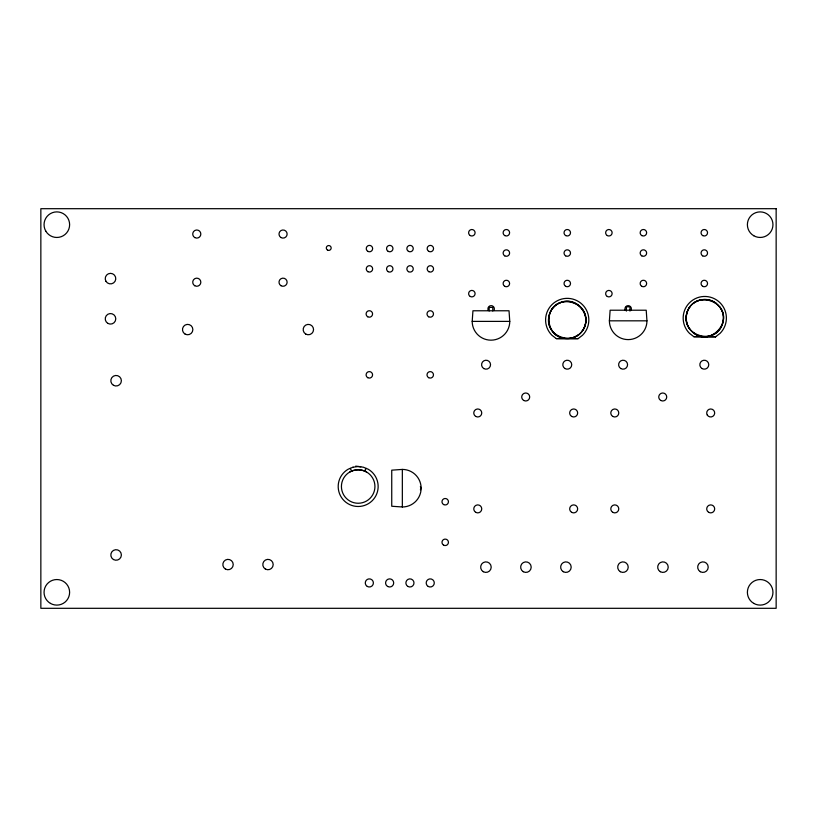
<?xml version="1.0" encoding="UTF-8"?>
<svg xmlns="http://www.w3.org/2000/svg" width="817" height="817" viewBox="0 0 817 817"><rect width="100%" height="100%" fill="white"/><g stroke="black" fill="none" stroke-linecap="round" stroke-linejoin="round"><path stroke-width="1.23" d="M472.195 321.387L472.941 310.777L509.022 310.777L509.767 321.387A18.781 18.781 0 0 1 490.986 340.168A18.781 18.781 0 0 1 472.195 321.387L509.767 321.387M609.39 320.826L610.125 310.215L646.216 310.215L646.952 320.826A18.781 18.781 0 0 1 628.171 339.606A18.781 18.781 0 0 1 609.39 320.826L646.952 320.826M582 331.314C593.806 317.282 576.69 294.978 560.084 302.75C542.845 309 546.512 336.87 564.782 338.442M689.997 306.722C685.014 313.289 685.014 322.858 689.997 329.414M364.525 471.154L366.169 468.376M715.59 336.798L720.063 333.356A21.62 21.62 0 0 0 720.063 302.78A21.62 21.62 0 0 0 689.497 302.78A21.62 21.62 0 0 0 689.497 333.356L693.858 336.706L715.59 336.798L693.858 336.706M578.559 334.756L574.351 337.186L569.643 338.442M693.439 303.291C699.995 298.307 709.564 298.307 716.131 303.291M349.799 471.991A16.759 16.759 0 0 1 374.932 486.503A16.759 16.759 0 0 1 349.799 501.015A16.759 16.759 0 0 1 349.799 471.991C354.956 469.132 361.39 469.132 366.547 471.991M402.342 469.418L391.741 470.163L391.741 506.244L402.342 506.979A18.781 18.781 0 0 0 421.133 488.198A18.781 18.781 0 0 0 402.342 469.418L402.342 506.979M556.295 338.606L578.028 338.687L582.501 335.256A21.62 21.62 0 0 0 582.501 304.68A21.62 21.62 0 0 0 551.924 304.68A21.62 21.62 0 0 0 551.924 335.256L556.295 338.606L578.13 338.606M355.701 466.119L360.746 466.783M693.439 332.856A18.638 18.638 0 0 0 723.259 320.509A18.638 18.638 0 0 0 697.647 300.85A18.638 18.638 0 0 0 693.439 332.856C709.503 346.367 733.084 322.797 719.563 306.722M350.176 468.376L351.81 471.154M629.978 311.083L629.978 306.835L626.384 306.835L626.384 311.083M492.784 310.991L492.784 307.396L489.189 307.396L489.189 310.991M488.331 310.501A3.248 3.248 0 0 1 491.14 305.629A3.248 3.248 0 0 1 493.948 310.501M625.362 310.501A3.248 3.248 0 0 1 628.171 305.629A3.248 3.248 0 0 1 630.979 310.501M420.377 486.575A3.248 3.248 0 0 1 420.377 489.822M549.494 314.208C541.906 337.135 577.599 348.736 584.941 325.728C592.519 302.79 556.837 291.199 549.494 314.208M687.056 312.308C679.468 335.246 715.161 346.837 722.504 323.828C730.092 300.901 694.399 289.3 687.056 312.308M353.005 467.201L348.185 469.203A19.986 19.986 0 0 0 342.864 499.35A19.986 19.986 0 0 0 373.481 499.35A19.986 19.986 0 0 0 368.161 469.203L363.34 467.201L358.173 466.527L353.005 467.201M776.15 208.692L40.85 208.692L40.85 608.308L776.15 608.308L776.15 208.692M612.781 416.435A3.993 3.993 0 0 0 618.775 412.973A3.993 3.993 0 0 0 612.781 409.511A3.993 3.993 0 0 0 612.781 416.435M105.934 281.262A5.28 5.28 0 0 0 115.074 281.262A5.28 5.28 0 0 0 110.499 273.348A5.28 5.28 0 0 0 105.934 281.262M707.236 414.975A3.993 3.993 0 0 0 714.15 414.975A3.993 3.993 0 0 0 710.688 408.98A3.993 3.993 0 0 0 707.236 414.975M107.864 323.389A5.28 5.28 0 0 0 115.779 318.824A5.28 5.28 0 0 0 107.864 314.259A5.28 5.28 0 0 0 107.864 323.389M620.317 571.706A5.28 5.28 0 0 0 628.222 567.141A5.28 5.28 0 0 0 620.317 562.576A5.28 5.28 0 0 0 620.317 571.706M660.31 571.706A5.28 5.28 0 0 0 668.224 567.141A5.28 5.28 0 0 0 660.31 562.576A5.28 5.28 0 0 0 660.31 571.706M700.302 571.706A5.28 5.28 0 0 0 708.216 567.141A5.28 5.28 0 0 0 700.302 562.576A5.28 5.28 0 0 0 700.302 571.706M523.278 571.706A5.28 5.28 0 0 0 531.193 567.141A5.28 5.28 0 0 0 523.278 562.576A5.28 5.28 0 0 0 523.278 571.706M563.27 571.706A5.28 5.28 0 0 0 571.185 567.141A5.28 5.28 0 0 0 563.27 562.576A5.28 5.28 0 0 0 563.27 571.706M367.854 251.36A3.197 3.197 0 0 0 372.654 248.593A3.197 3.197 0 0 0 367.854 245.815A3.197 3.197 0 0 0 367.854 251.36M428.762 251.36A3.197 3.197 0 0 0 433.551 248.593A3.197 3.197 0 0 0 428.762 245.815A3.197 3.197 0 0 0 428.762 251.36M367.854 271.652A3.197 3.197 0 0 0 372.654 268.885A3.197 3.197 0 0 0 367.854 266.117A3.197 3.197 0 0 0 367.854 271.652M388.157 251.36A3.197 3.197 0 0 0 392.957 248.593A3.197 3.197 0 0 0 388.157 245.815A3.197 3.197 0 0 0 388.157 251.36M408.459 271.652A3.197 3.197 0 0 0 413.259 268.885A3.197 3.197 0 0 0 408.459 266.117A3.197 3.197 0 0 0 408.459 271.652M388.157 271.652A3.197 3.197 0 0 0 392.957 268.885A3.197 3.197 0 0 0 388.157 266.117A3.197 3.197 0 0 0 388.157 271.652M428.762 271.652A3.197 3.197 0 0 0 433.551 268.885A3.197 3.197 0 0 0 428.762 266.117A3.197 3.197 0 0 0 428.762 271.652M408.459 251.36A3.197 3.197 0 0 0 413.259 248.593A3.197 3.197 0 0 0 408.459 245.815A3.197 3.197 0 0 0 408.459 251.36M708.696 512.341A3.993 3.993 0 0 0 714.691 508.889A3.993 3.993 0 0 0 708.696 505.427A3.993 3.993 0 0 0 708.696 512.341M660.739 400.453A3.993 3.993 0 0 0 666.733 396.991A3.993 3.993 0 0 0 660.739 393.528A3.993 3.993 0 0 0 660.739 400.453M612.781 512.341A3.993 3.993 0 0 0 618.775 508.889A3.993 3.993 0 0 0 612.781 505.427A3.993 3.993 0 0 0 612.781 512.341M571.665 512.341A3.993 3.993 0 0 0 577.66 508.889A3.993 3.993 0 0 0 571.665 505.427A3.993 3.993 0 0 0 571.665 512.341M571.665 416.435A3.993 3.993 0 0 0 577.66 412.973A3.993 3.993 0 0 0 571.665 409.511A3.993 3.993 0 0 0 571.665 416.435M475.76 416.435A3.993 3.993 0 0 0 481.754 412.973A3.993 3.993 0 0 0 475.76 409.511A3.993 3.993 0 0 0 475.76 416.435M305.762 334.071A5.198 5.198 0 0 0 313.554 329.578A5.198 5.198 0 0 0 305.762 325.074A5.198 5.198 0 0 0 305.762 334.071M194.752 285.725A4.065 4.065 0 0 0 200.839 282.202A4.065 4.065 0 0 0 194.752 278.689A4.065 4.065 0 0 0 194.752 285.725M281.028 285.725A4.065 4.065 0 0 0 287.124 282.202A4.065 4.065 0 0 0 281.028 278.689A4.065 4.065 0 0 0 281.028 285.725M565.65 286.307A3.248 3.248 0 0 0 570.511 283.499A3.248 3.248 0 0 0 565.65 280.691A3.248 3.248 0 0 0 565.65 286.307M641.774 255.854A3.248 3.248 0 0 0 646.645 253.045A3.248 3.248 0 0 0 641.774 250.237A3.248 3.248 0 0 0 641.774 255.854M641.774 235.562A3.248 3.248 0 0 0 646.645 232.743A3.248 3.248 0 0 0 641.774 229.934A3.248 3.248 0 0 0 641.774 235.562M702.671 235.562A3.248 3.248 0 0 0 707.542 232.743A3.248 3.248 0 0 0 702.671 229.934A3.248 3.248 0 0 0 702.671 235.562M702.671 255.854A3.248 3.248 0 0 0 707.542 253.045A3.248 3.248 0 0 0 702.671 250.237A3.248 3.248 0 0 0 702.671 255.854M504.743 255.854A3.248 3.248 0 0 0 509.614 253.045A3.248 3.248 0 0 0 504.743 250.237A3.248 3.248 0 0 0 504.743 255.854M565.65 235.562A3.248 3.248 0 0 0 570.511 232.743A3.248 3.248 0 0 0 565.65 229.934A3.248 3.248 0 0 0 565.65 235.562M565.65 255.854A3.248 3.248 0 0 0 570.511 253.045A3.248 3.248 0 0 0 565.65 250.237A3.248 3.248 0 0 0 565.65 255.854M428.21 586.453A4.065 4.065 0 0 0 434.297 582.929A4.065 4.065 0 0 0 428.21 579.416A4.065 4.065 0 0 0 428.21 586.453M407.908 586.453A4.065 4.065 0 0 0 413.994 582.929A4.065 4.065 0 0 0 407.908 579.416A4.065 4.065 0 0 0 407.908 586.453M753.774 235.745A12.786 12.786 0 0 0 772.953 224.675A12.786 12.786 0 0 0 753.774 213.605A12.786 12.786 0 0 0 753.774 235.745M753.774 603.395A12.786 12.786 0 0 0 772.953 592.325A12.786 12.786 0 0 0 753.774 581.255A12.786 12.786 0 0 0 753.774 603.395M50.44 603.395A12.786 12.786 0 0 0 69.619 592.325A12.786 12.786 0 0 0 50.44 581.255A12.786 12.786 0 0 0 50.44 603.395M45.762 231.068A12.786 12.786 0 0 0 67.913 231.068A12.786 12.786 0 0 0 56.833 211.889A12.786 12.786 0 0 0 45.762 231.068M327.515 250.084A2.441 2.441 0 0 0 331.171 247.97A2.441 2.441 0 0 0 327.515 245.866A2.441 2.441 0 0 0 327.515 250.084M443.59 545.143A3.248 3.248 0 0 0 448.451 542.335A3.248 3.248 0 0 0 443.59 539.526A3.248 3.248 0 0 0 443.59 545.143M443.59 504.538A3.248 3.248 0 0 0 448.451 501.73A3.248 3.248 0 0 0 443.59 498.921A3.248 3.248 0 0 0 443.59 504.538M483.827 368.569A4.463 4.463 0 0 0 490.537 364.699A4.463 4.463 0 0 0 483.827 360.828A4.463 4.463 0 0 0 483.827 368.569M565.037 368.569A4.463 4.463 0 0 0 571.737 364.699A4.463 4.463 0 0 0 565.037 360.828A4.463 4.463 0 0 0 565.037 368.569M620.859 368.569A4.463 4.463 0 0 0 627.568 364.699A4.463 4.463 0 0 0 620.859 360.828A4.463 4.463 0 0 0 620.859 368.569M702.069 368.569A4.463 4.463 0 0 0 708.768 364.699A4.463 4.463 0 0 0 702.069 360.828A4.463 4.463 0 0 0 702.069 368.569M113.461 385.297A5.28 5.28 0 0 0 121.376 380.722A5.28 5.28 0 0 0 113.461 376.157A5.28 5.28 0 0 0 113.461 385.297M113.461 559.533A5.28 5.28 0 0 0 121.376 554.957A5.28 5.28 0 0 0 113.461 550.392A5.28 5.28 0 0 0 113.461 559.533M367.303 586.453A4.065 4.065 0 0 0 373.4 582.929A4.065 4.065 0 0 0 367.303 579.416A4.065 4.065 0 0 0 367.303 586.453M387.605 586.453A4.065 4.065 0 0 0 393.702 582.929A4.065 4.065 0 0 0 387.605 579.416A4.065 4.065 0 0 0 387.605 586.453M504.743 235.562A3.248 3.248 0 0 0 509.614 232.743A3.248 3.248 0 0 0 504.743 229.934A3.248 3.248 0 0 0 504.743 235.562M504.743 286.307A3.248 3.248 0 0 0 509.614 283.499A3.248 3.248 0 0 0 504.743 280.691A3.248 3.248 0 0 0 504.743 286.307M702.671 286.307A3.248 3.248 0 0 0 707.542 283.499A3.248 3.248 0 0 0 702.671 280.691A3.248 3.248 0 0 0 702.671 286.307M641.774 286.307A3.248 3.248 0 0 0 646.645 283.499A3.248 3.248 0 0 0 641.774 280.691A3.248 3.248 0 0 0 641.774 286.307M470.235 235.562A3.248 3.248 0 0 0 475.096 232.743A3.248 3.248 0 0 0 470.235 229.934A3.248 3.248 0 0 0 470.235 235.562M470.235 296.459A3.248 3.248 0 0 0 475.096 293.65A3.248 3.248 0 0 0 470.235 290.842A3.248 3.248 0 0 0 470.235 296.459M607.266 235.562A3.248 3.248 0 0 0 612.127 232.743A3.248 3.248 0 0 0 607.266 229.934A3.248 3.248 0 0 0 607.266 235.562M607.266 296.459A3.248 3.248 0 0 0 612.127 293.65A3.248 3.248 0 0 0 607.266 290.842A3.248 3.248 0 0 0 607.266 296.459M428.619 316.761A3.248 3.248 0 0 0 433.48 313.953A3.248 3.248 0 0 0 428.619 311.144A3.248 3.248 0 0 0 428.619 316.761M428.619 377.658A3.248 3.248 0 0 0 433.48 374.85A3.248 3.248 0 0 0 428.619 372.041A3.248 3.248 0 0 0 428.619 377.658M367.711 316.761A3.248 3.248 0 0 0 372.583 313.953A3.248 3.248 0 0 0 367.711 311.144A3.248 3.248 0 0 0 367.711 316.761M367.711 377.658A3.248 3.248 0 0 0 372.583 374.85A3.248 3.248 0 0 0 367.711 372.041A3.248 3.248 0 0 0 367.711 377.658M281.028 237.563A4.065 4.065 0 0 0 287.124 234.04A4.065 4.065 0 0 0 281.028 230.527A4.065 4.065 0 0 0 281.028 237.563M194.752 237.563A4.065 4.065 0 0 0 200.839 234.04A4.065 4.065 0 0 0 194.752 230.527A4.065 4.065 0 0 0 194.752 237.563M225.431 569.051A5.198 5.198 0 0 0 233.223 564.547A5.198 5.198 0 0 0 225.431 560.053A5.198 5.198 0 0 0 225.431 569.051M265.392 569.051A5.198 5.198 0 0 0 273.184 564.547A5.198 5.198 0 0 0 265.392 560.053A5.198 5.198 0 0 0 265.392 569.051M185.071 334.071A5.198 5.198 0 0 0 192.863 329.578A5.198 5.198 0 0 0 185.071 325.074A5.198 5.198 0 0 0 185.071 334.071M475.76 512.341A3.993 3.993 0 0 0 481.754 508.889A3.993 3.993 0 0 0 475.76 505.427A3.993 3.993 0 0 0 475.76 512.341M523.707 400.453A3.993 3.993 0 0 0 529.702 396.991A3.993 3.993 0 0 0 523.707 393.528A3.993 3.993 0 0 0 523.707 400.453M483.286 571.706A5.28 5.28 0 0 0 491.201 567.141A5.28 5.28 0 0 0 483.286 562.576A5.28 5.28 0 0 0 483.286 571.706M555.866 334.756A18.638 18.638 0 0 0 585.687 322.398A18.638 18.638 0 0 0 560.084 302.75A18.638 18.638 0 0 0 555.866 334.756"/></g></svg>
